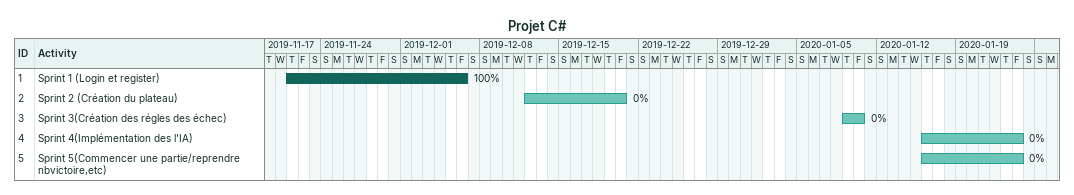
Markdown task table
Projet C#

| ID | Task | Start | Finish | % complete |
|---|---|---|---|---|
| 1 | Sprint 1 (Login et register) | 2019-11-21 | 2019-12-06 | 100 |
| 2 | Sprint 2 (Création du plateau) | 2019-12-12 | 2019-12-20 | 0 |
| 3 | Sprint 3(Création des régles des échec) | 2020-01-09 | 2020-01-10 | 0 |
| 4 | Sprint 4(Implémentation des l'IA) | 2020-01-16 | 2020-01-24 | 0 |
| 5 | Sprint 5(Commencer une partie/reprendre nbvictoire,etc) | 2020-01-16 | 2020-01-24 | 0 |
